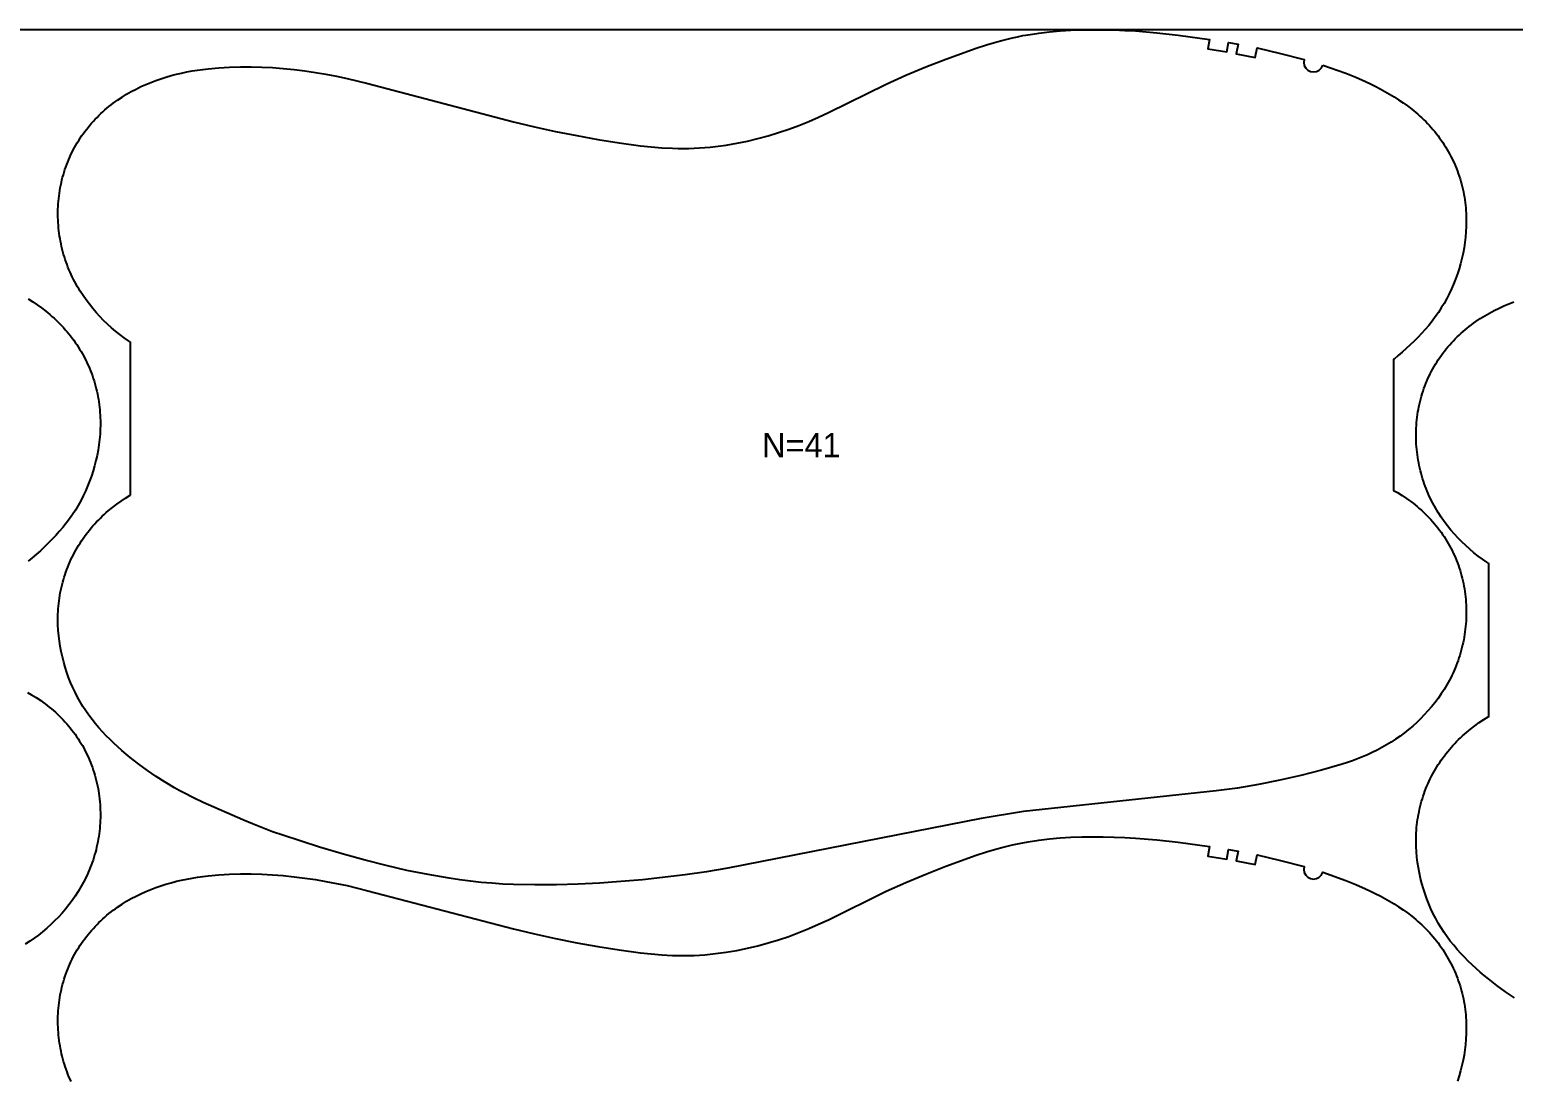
# Model space of a CAD drawing. Header units: inches. Extents: x 0 to 1977, y -12 to 1051.
# Drawn here: x 275.9 to 581.9, y 834.1 to 1050.7 of the extents above; entities that cross this region are included whole.
import ezdxf

# ---------------------------------------------------------------- set-up
doc = ezdxf.new("R2010")
doc.units = ezdxf.units.IN

msp = doc.modelspace()

# ---------------------------------------------------------------- linework, layer by layer
at = {"layer": '1'}
for points in [[(0, -11.91), (1977.0647, -11.91), (1977.0647, 1050.7065), (0, 1050.7065), (0, -11.91)], [(542.542, 1043.3924), (547.3027, 1041.7157), (549.3597, 1040.8856), (551.3891, 1039.9903), (552.3921, 1039.5166), (553.3865, 1039.0247), (554.3718, 1038.5139), (555.3474, 1037.9835), (556.3124, 1037.4329), (557.265, 1036.8607), (558.203, 1036.2656), (559.1243, 1035.6462), (560.0267, 1035.0011), (560.908, 1034.329), (561.7662, 1033.6285), (562.1859, 1033.2672), (562.599, 1032.8982), (563.0052, 1032.5216), (563.4044, 1032.1372), (563.7964, 1031.7454), (564.1812, 1031.3463), (564.5585, 1030.9399), (564.9281, 1030.5265), (565.2901, 1030.1063), (565.6441, 1029.6792), (565.9902, 1029.2456), (566.328, 1028.8055), (566.6576, 1028.3591), (566.9787, 1027.9066), (567.2911, 1027.4481), (567.5949, 1026.9837), (567.8897, 1026.5136), (568.1755, 1026.0379), (568.4522, 1025.5569), (568.7195, 1025.0706), (568.9776, 1024.5793), (569.2261, 1024.0831), (569.4651, 1023.5823), (569.6945, 1023.0771), (569.9142, 1022.5676), (570.124, 1022.054), (570.3239, 1021.5365), (570.5138, 1021.0153), (570.6936, 1020.4906), (570.8633, 1019.9626), (571.0226, 1019.4315), (571.1716, 1018.8974), (571.3101, 1018.3606), (571.4381, 1017.8212), (571.5554, 1017.2795), (571.6622, 1016.7356), (571.7585, 1016.1897), (571.8443, 1015.6421), (571.9198, 1015.0928), (571.985, 1014.5422), (572.0401, 1013.9904), (572.0849, 1013.4376), (572.1198, 1012.884), (572.1446, 1012.3297), (572.1596, 1011.7751), (572.1647, 1011.2203), (572.16, 1010.6654), (572.1457, 1010.1107), (572.0882, 1009.0027), (571.9929, 1007.8976), (571.8603, 1006.7965), (571.6912, 1005.7004), (571.486, 1004.6104), (571.2455, 1003.5274), (570.9703, 1002.4523), (570.661, 1001.3863), (570.3181, 1000.3301), (569.9424, 999.285), (569.5339, 998.2522), (569.0928, 997.2332), (568.619, 996.2294), (568.1129, 995.2421), (567.5743, 994.2728), (567.0035, 993.3229), (566.4006, 992.3938), (565.7659, 991.4865), (565.1012, 990.6008), (564.4086, 989.7361), (563.6903, 988.8916), (562.9483, 988.0667), (562.1848, 987.2608), (561.4018, 986.4733), (560.6014, 985.7035), (559.7856, 984.9508), (558.9552, 984.2146), (558.1111, 983.4946), (557.2539, 982.7902), (557.1647, 982.7207), (557.1647, 955.7111), (557.9841, 955.2396), (558.9269, 954.6539), (559.8488, 954.0362), (560.3014, 953.7154), (560.7482, 953.3867), (561.189, 953.05), (561.6236, 952.7054), (562.0518, 952.3529), (562.4733, 951.9925), (562.888, 951.6243), (563.2956, 951.2483), (563.696, 950.8645), (564.089, 950.473), (564.4744, 950.074), (564.8521, 949.6676), (565.2219, 949.2539), (565.5836, 948.8333), (565.937, 948.4056), (566.282, 947.9712), (566.6184, 947.5302), (566.946, 947.0826), (567.2647, 946.6287), (567.5743, 946.1686), (567.8746, 945.7025), (568.1654, 945.2304), (568.4467, 944.7526), (568.7182, 944.2692), (568.9797, 943.7803), (569.2312, 943.2861), (569.4727, 942.787), (569.7041, 942.283), (569.9253, 941.7745), (570.1364, 941.2616), (570.3372, 940.7446), (570.5278, 940.2236), (570.7081, 939.699), (570.878, 939.1709), (571.0375, 938.6395), (571.1865, 938.1051), (571.3251, 937.5679), (571.4531, 937.0281), (571.5705, 936.486), (571.6773, 935.9417), (571.7735, 935.3955), (571.859, 934.8476), (571.9339, 934.2981), (571.9982, 933.7473), (572.0521, 933.1954), (572.0954, 932.6425), (572.1283, 932.0888), (572.1508, 931.5346), (572.1629, 930.98), (572.1647, 930.4252), (572.1561, 929.8705), (572.1374, 929.3159), (572.1084, 928.7618), (572.0692, 928.2082), (572.0198, 927.6555), (571.9604, 927.1037), (571.8909, 926.5531), (571.8113, 926.0039), (571.7217, 925.4562), (571.6221, 924.9103), (571.5126, 924.3664), (571.3931, 923.8246), (571.2636, 923.2851), (571.1243, 922.7482), (570.9751, 922.214), (570.8161, 921.6827), (570.6472, 921.1545), (570.4686, 920.6296), (570.2801, 920.1082), (570.082, 919.5905), (569.8741, 919.0767), (569.6565, 918.567), (569.4293, 918.0615), (569.1925, 917.5604), (568.9465, 917.0638), (568.6913, 916.5717), (568.4271, 916.0843), (568.1541, 915.6016), (567.8725, 915.1239), (567.5825, 914.651), (566.9777, 913.7207), (566.3411, 912.8114), (565.6742, 911.9239), (564.9784, 911.059), (564.2548, 910.2175), (563.5046, 909.4), (562.7287, 908.6071), (561.928, 907.8393), (561.1035, 907.0973), (560.256, 906.3816), (559.3865, 905.6927), (558.496, 905.0314), (557.5854, 904.398), (556.6559, 903.7926), (555.7086, 903.2152), (554.7447, 902.6656), (553.7654, 902.1438), (552.7719, 901.6497), (551.7653, 901.1833), (550.7469, 900.7445), (549.7177, 900.3327), (548.679, 899.9459), (547.632, 899.5814), (546.5777, 899.2366), (544.4523, 898.5957), (542.3121, 898.0022), (538.0118, 896.9034), (533.6862, 895.9185), (529.3331, 895.0561), (524.9555, 894.3283), (520.5583, 893.7364), (500.6985, 891.6504), (480.8509, 889.4513), (472.089, 888.0398), (419.8384, 877.7684), (415.4562, 877.0707), (411.0614, 876.453), (402.2474, 875.4144), (397.827, 875.0241), (393.3996, 874.7233), (388.9675, 874.5065), (384.5317, 874.3749), (380.0937, 874.337), (375.6573, 874.426), (373.4411, 874.5297), (371.2274, 874.6761), (369.017, 874.8662), (366.811, 875.1012), (364.6102, 875.3815), (362.415, 875.7043), (358.0424, 876.4629), (353.6944, 877.3496), (349.3694, 878.3428), (345.0659, 879.4257), (340.7859, 880.5967), (335.6752, 882.1166), (328.0798, 884.5718), (325.9874, 885.3091), (323.9106, 886.0869), (321.8521, 886.9108), (319.808, 887.7716), (311.6882, 891.3653), (309.6831, 892.3142), (307.705, 893.3154), (306.7289, 893.8407), (305.762, 894.3831), (303.8559, 895.5169), (301.9868, 896.7123), (300.1549, 897.965), (298.3612, 899.2721), (296.6107, 900.6359), (295.7536, 901.3402), (294.9094, 902.0603), (294.0791, 902.7964), (293.2632, 903.5491), (292.4629, 904.3189), (291.6799, 905.1064), (290.9163, 905.9123), (290.1744, 906.7372), (289.456, 907.5817), (288.7635, 908.4465), (288.0988, 909.3322), (287.4641, 910.2394), (286.8611, 911.1685), (286.2903, 912.1184), (285.7518, 913.0877), (285.2456, 914.075), (284.7719, 915.0789), (284.3308, 916.0979), (283.9223, 917.1306), (283.5465, 918.1758), (283.2037, 919.2319), (282.8944, 920.298), (282.6191, 921.373), (282.3786, 922.4561), (282.1735, 923.5461), (282.0043, 924.6421), (281.8718, 925.7432), (281.7765, 926.8483), (281.719, 927.9563), (281.7047, 928.511), (281.7, 929.0659), (281.7051, 929.6207), (281.72, 930.1754), (281.7449, 930.7296), (281.7797, 931.2832), (281.8246, 931.836), (281.8796, 932.3878), (281.9449, 932.9385), (282.0204, 933.4877), (282.1062, 934.0353), (282.2025, 934.5812), (282.3092, 935.1251), (282.4266, 935.6669), (282.5546, 936.2062), (282.6931, 936.743), (282.8421, 937.2771), (283.0014, 937.8082), (283.171, 938.3362), (283.3509, 938.8609), (283.5408, 939.3821), (283.7407, 939.8996), (283.9505, 940.4132), (284.1702, 940.9227), (284.3995, 941.428), (284.6385, 941.9288), (284.8871, 942.4249), (285.1451, 942.9162), (285.4125, 943.4025), (285.6891, 943.8836), (285.9749, 944.3592), (286.2698, 944.8293), (286.5735, 945.2937), (286.886, 945.7522), (287.2071, 946.2048), (287.5366, 946.6512), (287.8745, 947.0912), (288.2205, 947.5249), (288.5746, 947.9519), (288.9365, 948.3722), (289.3062, 948.7856), (289.6835, 949.1919), (290.0682, 949.5911), (290.4603, 949.9829), (290.8595, 950.3672), (291.2657, 950.7439), (291.6788, 951.1128), (292.0985, 951.4742), (292.9566, 952.1747), (293.838, 952.8468), (294.7403, 953.4918), (295.6616, 954.1112), (296.5996, 954.7063), (296.7, 954.7666), (296.7, 986.2783), (296.2792, 986.5524), (295.3686, 987.1858), (294.4781, 987.8471), (293.6087, 988.5359), (292.7612, 989.2516), (291.9366, 989.9937), (291.136, 990.7615), (290.36, 991.5544), (289.6098, 992.3719), (288.8863, 993.2134), (288.1904, 994.0783), (287.5235, 994.9657), (286.887, 995.8751), (286.2822, 996.8054), (285.9921, 997.2782), (285.7105, 997.756), (285.4375, 998.2386), (285.1734, 998.7261), (284.9182, 999.2181), (284.6721, 999.7148), (284.4354, 1000.2159), (284.2082, 1000.7214), (283.9906, 1001.2311), (283.7827, 1001.7449), (283.5845, 1002.2626), (283.3961, 1002.784), (283.2174, 1003.3089), (283.0486, 1003.837), (282.8895, 1004.3683), (282.7404, 1004.9026), (282.601, 1005.4395), (282.4716, 1005.979), (282.3521, 1006.5208), (282.2425, 1007.0647), (282.143, 1007.6106), (282.0534, 1008.1583), (281.9738, 1008.7075), (281.9043, 1009.2581), (281.8448, 1009.8099), (281.7955, 1010.3626), (281.7563, 1010.9162), (281.7273, 1011.4703), (281.7085, 1012.0248), (281.7, 1012.5796), (281.7018, 1013.1344), (281.7139, 1013.6889), (281.7364, 1014.2432), (281.7693, 1014.7968), (281.8126, 1015.3497), (281.8664, 1015.9017), (281.9308, 1016.4525), (282.0057, 1017.0019), (282.0912, 1017.5499), (282.1874, 1018.0961), (282.2942, 1018.6404), (282.4116, 1019.1825), (282.5396, 1019.7223), (282.6782, 1020.2595), (282.8272, 1020.7939), (282.9867, 1021.3252), (283.1566, 1021.8533), (283.3369, 1022.378), (283.5274, 1022.8989), (283.7283, 1023.416), (283.9394, 1023.9289), (284.1606, 1024.4374), (284.392, 1024.9414), (284.6335, 1025.4405), (284.885, 1025.9346), (285.1465, 1026.4235), (285.418, 1026.907), (285.6992, 1027.3848), (285.9901, 1027.8568), (286.2904, 1028.323), (286.6, 1028.7831), (286.9187, 1029.237), (287.2463, 1029.6845), (287.5827, 1030.1256), (287.9277, 1030.56), (288.2811, 1030.9876), (288.6428, 1031.4083), (289.0125, 1031.8219), (289.3902, 1032.2283), (289.7756, 1032.6273), (290.1687, 1033.0188), (290.5691, 1033.4027), (290.9767, 1033.7787), (291.3914, 1034.1469), (291.8129, 1034.5073), (292.2411, 1034.8598), (292.6756, 1035.2044), (293.1164, 1035.541), (293.5632, 1035.8698), (294.0159, 1036.1906), (294.9378, 1036.8083), (295.8805, 1037.394), (296.8425, 1037.9475), (297.822, 1038.4687), (298.8176, 1038.9575), (299.828, 1039.4144), (300.8519, 1039.84), (301.8883, 1040.2348), (302.9358, 1040.5995), (303.9932, 1040.9346), (305.0595, 1041.2407), (306.1333, 1041.5184), (307.2136, 1041.7684), (308.2997, 1041.9919), (309.3907, 1042.1903), (310.4862, 1042.365), (311.5853, 1042.5173), (312.6875, 1042.6485), (314.8982, 1042.8534), (317.1135, 1042.9888), (319.3312, 1043.0578), (321.5496, 1043.0618), (323.767, 1043.002), (325.9819, 1042.8805), (328.1932, 1042.7015), (330.4002, 1042.4697), (332.602, 1042.1901), (334.7977, 1041.8664), (336.9862, 1041.4987), (339.1664, 1041.086), (341.337, 1040.6275), (345.65, 1039.5869), (375.696, 1031.6969), (380.0136, 1030.671), (384.3485, 1029.7213), (388.7006, 1028.8536), (393.0676, 1028.0657), (397.4484, 1027.3615), (401.8472, 1026.776), (404.0548, 1026.5423), (406.2668, 1026.3611), (408.482, 1026.2447), (409.5904, 1026.2145), (410.6992, 1026.2051), (411.808, 1026.2177), (412.9165, 1026.2521), (414.0243, 1026.3081), (415.131, 1026.3854), (416.2362, 1026.4835), (417.3394, 1026.6022), (418.4402, 1026.7411), (419.5383, 1026.8998), (421.7247, 1027.2753), (423.8972, 1027.7244), (426.0547, 1028.2426), (428.1962, 1028.8254), (430.3203, 1029.4693), (432.4247, 1030.1742), (434.5068, 1030.9409), (436.5639, 1031.7703), (438.595, 1032.6607), (440.6047, 1033.5997), (452.5462, 1039.4874), (456.5933, 1041.3071), (460.6892, 1043.0155), (464.8227, 1044.628), (471.089, 1046.8778), (473.1985, 1047.5674), (475.3232, 1048.2044), (476.3921, 1048.4981), (477.4661, 1048.7728), (478.5453, 1049.0268), (479.6294, 1049.2603), (480.7179, 1049.4738), (481.8103, 1049.6679), (484.0048, 1050.0001), (486.2089, 1050.261), (488.4191, 1050.4556), (490.6335, 1050.5902), (492.8508, 1050.6715), (495.0696, 1050.7065), (497.2886, 1050.7007), (499.507, 1050.6551), (501.7241, 1050.5694), (503.9391, 1050.4436), (508.3612, 1050.077), (512.7722, 1049.5872), (519.1664, 1048.7127), (518.8664, 1046.7353), (522.7772, 1046.1041), (523.1153, 1048.0754), (525.0847, 1047.7266), (524.7249, 1045.7593), (528.5997, 1045.0005), (529.01, 1046.958), (533.8729, 1045.799), (538.714, 1044.5524), (538.6335, 1043.9351), (538.7466, 1043.323), (539.0424, 1042.7753), (539.4924, 1042.3451), (540.0527, 1042.074), (540.6693, 1041.9884), (541.2824, 1042.0965), (541.8325, 1042.3879), (542.2664, 1042.8342), (542.542, 1043.3924)]]:
    msp.add_lwpolyline(points, close=True, dxfattribs=at)
for points in [[(275.565, 995.1787), (276.503, 994.5836), (277.4243, 993.9642), (278.3267, 993.3191), (279.208, 992.647), (280.0662, 991.9465), (280.4859, 991.5852), (280.899, 991.2162), (281.3052, 990.8396), (281.7044, 990.4552), (282.0964, 990.0634), (282.4812, 989.6643), (282.8585, 989.2579), (283.2281, 988.8445), (283.5901, 988.4243), (283.9441, 987.9972), (284.2902, 987.5636), (284.628, 987.1235), (284.9576, 986.6771), (285.2787, 986.2246), (285.5911, 985.7661), (285.8949, 985.3017), (286.1897, 984.8316), (286.4755, 984.3559), (286.7522, 983.8749), (287.0195, 983.3886), (287.2776, 982.8973), (287.5261, 982.4011), (287.7651, 981.9003), (287.9945, 981.3951), (288.2142, 980.8856), (288.424, 980.372), (288.6239, 979.8545), (288.8138, 979.3333), (288.9936, 978.8086), (289.1633, 978.2806), (289.3226, 977.7495), (289.4716, 977.2154), (289.6101, 976.6786), (289.7381, 976.1392), (289.8554, 975.5975), (289.9622, 975.0536), (290.0585, 974.5077), (290.1443, 973.9601), (290.2198, 973.4108), (290.285, 972.8602), (290.3401, 972.3084), (290.3849, 971.7556), (290.4198, 971.202), (290.4446, 970.6477), (290.4596, 970.0931), (290.4647, 969.5383), (290.46, 968.9834), (290.4457, 968.4287), (290.3882, 967.3207), (290.2929, 966.2156), (290.1603, 965.1145), (289.9912, 964.0184), (289.786, 962.9284), (289.5455, 961.8454), (289.2703, 960.7703), (288.961, 959.7043), (288.6181, 958.6481), (288.2424, 957.603), (287.8339, 956.5702), (287.3928, 955.5512), (286.919, 954.5474), (286.4129, 953.5601), (285.8743, 952.5908), (285.3035, 951.6409), (284.7006, 950.7118), (284.0659, 949.8045), (283.4012, 948.9188), (282.7086, 948.0541), (281.9903, 947.2096), (281.2483, 946.3847), (280.4848, 945.5788), (279.7018, 944.7913), (278.9014, 944.0215), (278.0856, 943.2688), (277.2552, 942.5326), (276.4111, 941.8126), (275.5539, 941.1082)], [(582.0868, 851.0323), (580.2549, 852.285), (578.4612, 853.5921), (576.7107, 854.9559), (575.8536, 855.6602), (575.0094, 856.3803), (574.1791, 857.1164), (573.3632, 857.8691), (572.5629, 858.6389), (571.7799, 859.4264), (571.0163, 860.2323), (570.2744, 861.0572), (569.556, 861.9017), (568.8635, 862.7665), (568.1988, 863.6522), (567.5641, 864.5594), (566.9611, 865.4885), (566.3903, 866.4384), (565.8518, 867.4077), (565.3456, 868.395), (564.8719, 869.3989), (564.4308, 870.4179), (564.0223, 871.4506), (563.6465, 872.4958), (563.3037, 873.5519), (562.9944, 874.618), (562.7191, 875.693), (562.4786, 876.7761), (562.2735, 877.8661), (562.1043, 878.9621), (561.9718, 880.0632), (561.8765, 881.1683), (561.819, 882.2763), (561.8047, 882.831), (561.8, 883.3859), (561.8051, 883.9407), (561.82, 884.4954), (561.8449, 885.0496), (561.8797, 885.6032), (561.9246, 886.156), (561.9796, 886.7078), (562.0449, 887.2585), (562.1204, 887.8077), (562.2062, 888.3553), (562.3025, 888.9012), (562.4092, 889.4451), (562.5266, 889.9869), (562.6546, 890.5262), (562.7931, 891.063), (562.9421, 891.5971), (563.1014, 892.1282), (563.271, 892.6562), (563.4509, 893.1809), (563.6408, 893.7021), (563.8407, 894.2196), (564.0505, 894.7332), (564.2702, 895.2427), (564.4995, 895.748), (564.7385, 896.2488), (564.9871, 896.7449), (565.2451, 897.2362), (565.5125, 897.7225), (565.7891, 898.2036), (566.0749, 898.6792), (566.3698, 899.1493), (566.6735, 899.6137), (566.986, 900.0722), (567.3071, 900.5248), (567.6366, 900.9712), (567.9745, 901.4112), (568.3205, 901.8449), (568.6746, 902.2719), (569.0365, 902.6922), (569.4062, 903.1056), (569.7835, 903.5119), (570.1682, 903.9111), (570.5603, 904.3029), (570.9595, 904.6872), (571.3657, 905.0639), (571.7788, 905.4328), (572.1985, 905.7942), (573.0566, 906.4947), (573.938, 907.1668), (574.8403, 907.8118), (575.7616, 908.4312), (576.6996, 909.0263), (576.8, 909.0866), (576.8, 940.5983), (576.3792, 940.8724), (575.4686, 941.5058), (574.5781, 942.1671), (573.7087, 942.8559), (572.8612, 943.5716), (572.0366, 944.3137), (571.236, 945.0815), (570.46, 945.8744), (569.7098, 946.6919), (568.9863, 947.5334), (568.2904, 948.3983), (567.6235, 949.2857), (566.987, 950.1951), (566.3822, 951.1254), (566.0921, 951.5982), (565.8105, 952.076), (565.5375, 952.5586), (565.2734, 953.0461), (565.0182, 953.5381), (564.7721, 954.0348), (564.5354, 954.5359), (564.3082, 955.0414), (564.0906, 955.5511), (563.8827, 956.0649), (563.6845, 956.5826), (563.4961, 957.104), (563.3174, 957.6289), (563.1486, 958.157), (562.9895, 958.6883), (562.8404, 959.2226), (562.701, 959.7595), (562.5716, 960.299), (562.4521, 960.8408), (562.3425, 961.3847), (562.243, 961.9306), (562.1534, 962.4783), (562.0738, 963.0275), (562.0043, 963.5781), (561.9448, 964.1299), (561.8955, 964.6826), (561.8563, 965.2362), (561.8273, 965.7903), (561.8085, 966.3448), (561.8, 966.8996), (561.8018, 967.4544), (561.8139, 968.0089), (561.8364, 968.5632), (561.8693, 969.1168), (561.9126, 969.6697), (561.9664, 970.2217), (562.0308, 970.7725), (562.1057, 971.3219), (562.1912, 971.8699), (562.2874, 972.4161), (562.3942, 972.9604), (562.5116, 973.5025), (562.6396, 974.0423), (562.7782, 974.5795), (562.9272, 975.1139), (563.0867, 975.6452), (563.2566, 976.1733), (563.4369, 976.698), (563.6274, 977.2189), (563.8283, 977.736), (564.0394, 978.2489), (564.2606, 978.7574), (564.492, 979.2614), (564.7335, 979.7605), (564.985, 980.2546), (565.2465, 980.7435), (565.518, 981.227), (565.7992, 981.7048), (566.0901, 982.1768), (566.3904, 982.643), (566.7, 983.1031), (567.0187, 983.557), (567.3463, 984.0045), (567.6827, 984.4456), (568.0277, 984.88), (568.3811, 985.3076), (568.7428, 985.7283), (569.1125, 986.1419), (569.4902, 986.5483), (569.8756, 986.9473), (570.2687, 987.3388), (570.6691, 987.7227), (571.0767, 988.0987), (571.4914, 988.4669), (571.9129, 988.8273), (572.3411, 989.1798), (572.7756, 989.5244), (573.2164, 989.861), (573.6632, 990.1898), (574.1159, 990.5106), (575.0378, 991.1283), (575.9805, 991.714), (576.9425, 992.2675), (577.922, 992.7887), (578.9176, 993.2775), (579.928, 993.7344), (580.9519, 994.16), (581.9883, 994.5548)], [(275.4647, 914.0291), (276.2841, 913.5576), (277.2269, 912.9719), (278.1488, 912.3542), (278.6014, 912.0334), (279.0482, 911.7047), (279.489, 911.368), (279.9236, 911.0234), (280.3518, 910.6709), (280.7733, 910.3105), (281.188, 909.9423), (281.5956, 909.5663), (281.996, 909.1825), (282.389, 908.791), (282.7744, 908.392), (283.1521, 907.9856), (283.5219, 907.5719), (283.8836, 907.1513), (284.237, 906.7236), (284.582, 906.2892), (284.9184, 905.8482), (285.246, 905.4006), (285.5647, 904.9467), (285.8743, 904.4866), (286.1746, 904.0205), (286.4654, 903.5484), (286.7467, 903.0706), (287.0182, 902.5872), (287.2797, 902.0983), (287.5312, 901.6041), (287.7727, 901.105), (288.0041, 900.601), (288.2253, 900.0925), (288.4364, 899.5796), (288.6372, 899.0626), (288.8278, 898.5416), (289.0081, 898.017), (289.178, 897.4889), (289.3375, 896.9575), (289.4865, 896.4231), (289.6251, 895.8859), (289.7531, 895.3461), (289.8705, 894.804), (289.9773, 894.2597), (290.0735, 893.7135), (290.159, 893.1656), (290.2339, 892.6161), (290.2982, 892.0653), (290.3521, 891.5134), (290.3954, 890.9605), (290.4283, 890.4068), (290.4508, 889.8526), (290.4629, 889.298), (290.4647, 888.7432), (290.4561, 888.1885), (290.4374, 887.6339), (290.4084, 887.0798), (290.3692, 886.5262), (290.3198, 885.9735), (290.2604, 885.4217), (290.1909, 884.8711), (290.1113, 884.3219), (290.0217, 883.7742), (289.9221, 883.2283), (289.8126, 882.6844), (289.6931, 882.1426), (289.5636, 881.6031), (289.4243, 881.0662), (289.2751, 880.532), (289.1161, 880.0007), (288.9472, 879.4725), (288.7686, 878.9476), (288.5801, 878.4262), (288.382, 877.9085), (288.1741, 877.3947), (287.9565, 876.885), (287.7293, 876.3795), (287.4925, 875.8784), (287.2465, 875.3818), (286.9913, 874.8897), (286.7271, 874.4023), (286.4541, 873.9196), (286.1725, 873.4419), (285.8825, 872.969), (285.2777, 872.0387), (284.6411, 871.1294), (283.9742, 870.2419), (283.2784, 869.377), (282.5548, 868.5355), (281.8046, 867.718), (281.0287, 866.9251), (280.228, 866.1573), (279.4035, 865.4153), (278.556, 864.6996), (277.6865, 864.0107), (276.796, 863.3494), (275.8854, 862.716), (274.9559, 862.1106)], [(284.4354, 833.7849), (284.2082, 834.2904), (283.9906, 834.8001), (283.7827, 835.3139), (283.5845, 835.8316), (283.3961, 836.353), (283.2174, 836.8779), (283.0486, 837.406), (282.8895, 837.9373), (282.7404, 838.4716), (282.601, 839.0085), (282.4716, 839.548), (282.3521, 840.0898), (282.2425, 840.6337), (282.143, 841.1796), (282.0534, 841.7273), (281.9738, 842.2765), (281.9043, 842.8271), (281.8448, 843.3789), (281.7955, 843.9316), (281.7563, 844.4852), (281.7273, 845.0393), (281.7085, 845.5938), (281.7, 846.1486), (281.7018, 846.7034), (281.7139, 847.2579), (281.7364, 847.8122), (281.7693, 848.3658), (281.8126, 848.9187), (281.8664, 849.4707), (281.9308, 850.0215), (282.0057, 850.5709), (282.0912, 851.1189), (282.1874, 851.6651), (282.2942, 852.2094), (282.4116, 852.7515), (282.5396, 853.2913), (282.6782, 853.8285), (282.8272, 854.3629), (282.9867, 854.8942), (283.1566, 855.4223), (283.3369, 855.947), (283.5274, 856.4679), (283.7283, 856.985), (283.9394, 857.4979), (284.1606, 858.0064), (284.392, 858.5104), (284.6335, 859.0095), (284.885, 859.5036), (285.1465, 859.9925), (285.418, 860.476), (285.6992, 860.9538), (285.9901, 861.4258), (286.2904, 861.892), (286.6, 862.3521), (286.9187, 862.806), (287.2463, 863.2535), (287.5827, 863.6946), (287.9277, 864.129), (288.2811, 864.5566), (288.6428, 864.9773), (289.0125, 865.3909), (289.3902, 865.7973), (289.7756, 866.1963), (290.1687, 866.5878), (290.5691, 866.9717), (290.9767, 867.3477), (291.3914, 867.7159), (291.8129, 868.0763), (292.2411, 868.4288), (292.6756, 868.7734), (293.1164, 869.11), (293.5632, 869.4388), (294.0159, 869.7596), (294.9378, 870.3773), (295.8805, 870.963), (296.8425, 871.5165), (297.822, 872.0377), (298.8176, 872.5265), (299.828, 872.9834), (300.8519, 873.409), (301.8883, 873.8038), (302.9358, 874.1685), (303.9932, 874.5036), (305.0595, 874.8097), (306.1333, 875.0874), (307.2136, 875.3374), (308.2997, 875.5609), (309.3907, 875.7593), (310.4862, 875.934), (311.5853, 876.0863), (312.6875, 876.2175), (314.8982, 876.4224), (317.1135, 876.5578), (319.3312, 876.6268), (321.5496, 876.6308), (323.767, 876.571), (325.9819, 876.4495), (328.1932, 876.2705), (330.4002, 876.0387), (332.602, 875.7591), (334.7977, 875.4354), (336.9862, 875.0677), (339.1664, 874.655), (341.337, 874.1965), (345.65, 873.1559), (375.696, 865.2659), (380.0136, 864.24), (384.3485, 863.2903), (388.7006, 862.4226), (393.0676, 861.6347), (397.4484, 860.9305), (401.8472, 860.345), (404.0548, 860.1113), (406.2668, 859.9301), (408.482, 859.8137), (409.5904, 859.7835), (410.6992, 859.7741), (411.808, 859.7867), (412.9165, 859.8211), (414.0243, 859.8771), (415.131, 859.9544), (416.2362, 860.0525), (417.3394, 860.1712), (418.4402, 860.3101), (419.5383, 860.4688), (421.7247, 860.8443), (423.8972, 861.2934), (426.0547, 861.8116), (428.1962, 862.3944), (430.3203, 863.0383), (432.4247, 863.7432), (434.5068, 864.5099), (436.5639, 865.3393), (438.595, 866.2297), (440.6047, 867.1687), (452.5462, 873.0564), (456.5933, 874.8761), (460.6892, 876.5845), (464.8227, 878.197), (471.089, 880.4468), (473.1985, 881.1364), (475.3232, 881.7734), (476.3921, 882.0671), (477.4661, 882.3418), (478.5453, 882.5958), (479.6294, 882.8293), (480.7179, 883.0428), (481.8103, 883.2369), (484.0048, 883.5691), (486.2089, 883.83), (488.4191, 884.0246), (490.6335, 884.1592), (492.8508, 884.2405), (495.0696, 884.2755), (497.2886, 884.2697), (499.507, 884.2241), (501.7241, 884.1384), (503.9391, 884.0126), (508.3612, 883.646), (512.7722, 883.1562), (519.1664, 882.2817), (518.8664, 880.3043), (522.7772, 879.6731), (523.1153, 881.6444), (525.0847, 881.2956), (524.7249, 879.3283), (528.5997, 878.5695), (529.01, 880.527), (533.8729, 879.368), (538.714, 878.1214), (538.6335, 877.5041), (538.7466, 876.892), (539.0424, 876.3443), (539.4924, 875.9141), (540.0527, 875.643), (540.6693, 875.5574), (541.2824, 875.6655), (541.8325, 875.9569), (542.2664, 876.4032), (542.542, 876.9614), (542.542, 876.9614), (547.3027, 875.2847), (549.3597, 874.4546), (551.3891, 873.5593), (552.3921, 873.0856), (553.3865, 872.5937), (554.3718, 872.0829), (555.3474, 871.5525), (556.3124, 871.0019), (557.265, 870.4297), (558.203, 869.8346), (559.1243, 869.2152), (560.0267, 868.5701), (560.908, 867.898), (561.7662, 867.1975), (562.1859, 866.8362), (562.599, 866.4672), (563.0052, 866.0906), (563.4044, 865.7062), (563.7964, 865.3144), (564.1812, 864.9153), (564.5585, 864.5089), (564.9281, 864.0955), (565.2901, 863.6753), (565.6441, 863.2482), (565.9902, 862.8146), (566.328, 862.3745), (566.6576, 861.9281), (566.9787, 861.4756), (567.2911, 861.0171), (567.5949, 860.5527), (567.8897, 860.0826), (568.1755, 859.6069), (568.4522, 859.1259), (568.7195, 858.6396), (568.9776, 858.1483), (569.2261, 857.6521), (569.4651, 857.1513), (569.6945, 856.6461), (569.9142, 856.1366), (570.124, 855.623), (570.3239, 855.1055), (570.5138, 854.5843), (570.6936, 854.0596), (570.8633, 853.5316), (571.0226, 853.0005), (571.1716, 852.4664), (571.3101, 851.9296), (571.4381, 851.3902), (571.5554, 850.8485), (571.6622, 850.3046), (571.7585, 849.7587), (571.8443, 849.2111), (571.9198, 848.6618), (571.985, 848.1112), (572.0401, 847.5594), (572.0849, 847.0066), (572.1198, 846.453), (572.1446, 845.8987), (572.1596, 845.3441), (572.1647, 844.7893), (572.16, 844.2344), (572.1457, 843.6797), (572.0882, 842.5717), (571.9929, 841.4666), (571.8603, 840.3655), (571.6912, 839.2694), (571.486, 838.1794), (571.2455, 837.0964), (570.9703, 836.0213), (570.661, 834.9553), (570.3181, 833.8991)]]:
    msp.add_lwpolyline(points, dxfattribs=at)

# ---------------------------------------------------------------- texts
msp.add_text('N=41', height=5, dxfattribs=at).set_placement((426.9323, 962.5217))

doc.saveas('drawing.dxf')
